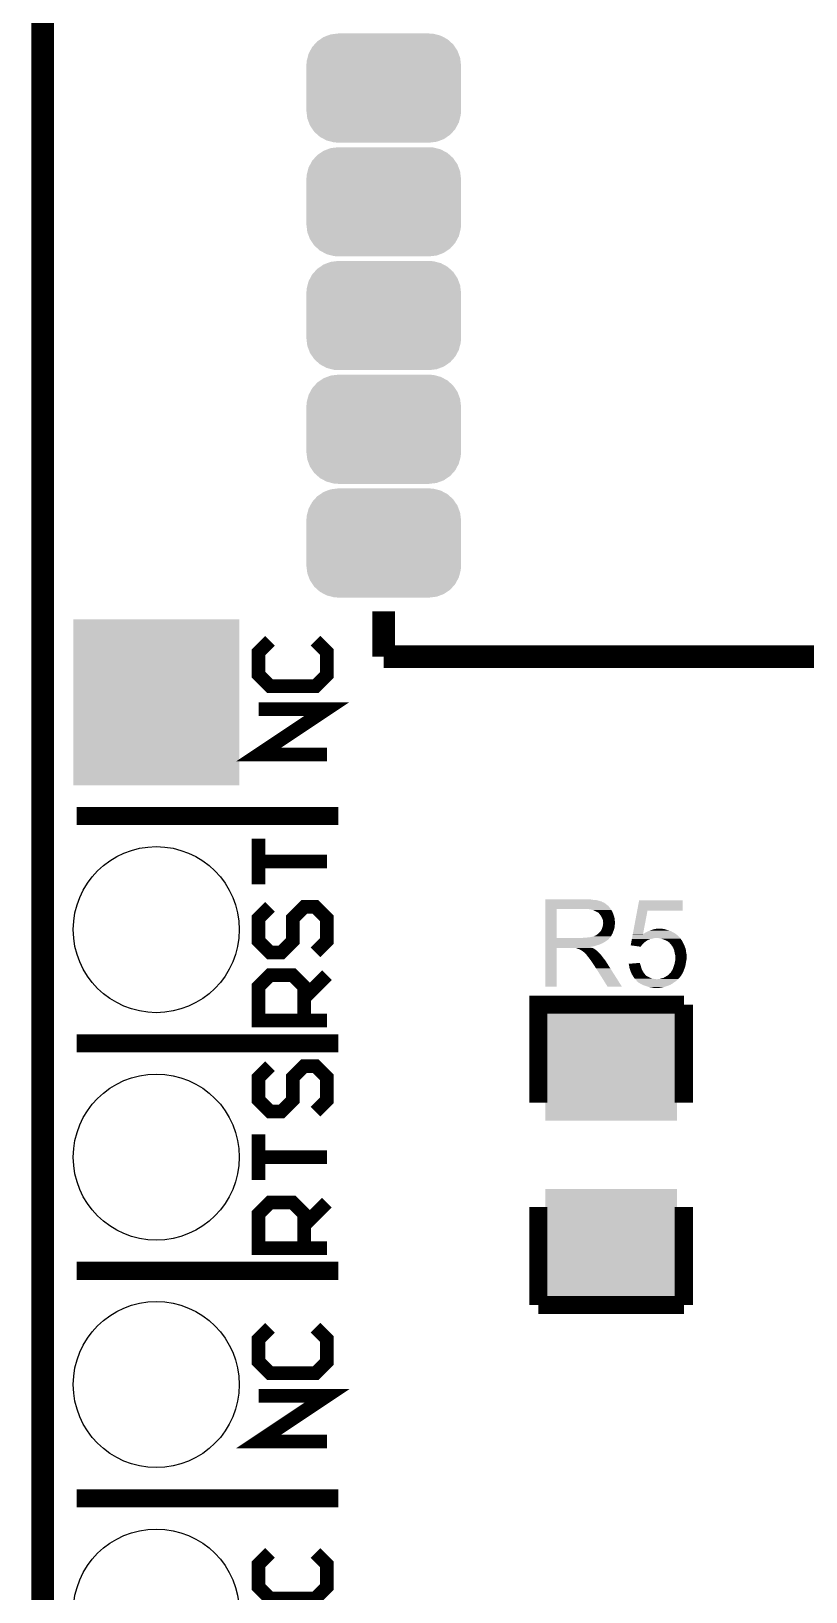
# Model space of a CAD drawing. Extents: x -0.06 to 0.95, y -0.15 to 2.11.
# Drawn here: x -0.055 to 0.286, y 0.309 to 0.995 of the extents above; entities that cross this region are included whole.
import ezdxf

# ---------------------------------------------------------------- set-up
doc = ezdxf.new("R2010")
doc.units = 0
doc.layers.get('0').update_dxf_attribs({"linetype": 'CONTINUOUS'})
for name, color, linetype in [('LORA_CLICK_V104_GKO', 7, 'CONTINUOUS'), ('LORA_CLICK_V104_GTO', 6, 'CONTINUOUS'), ('LORA_CLICK_V104_GTS', 1, 'CONTINUOUS')]:
    doc.layers.add(name, color=color, linetype=linetype)

# ---------------------------------------------------------------- blocks, each defined once
blk = doc.blocks.new('RECTANGLE_11')
blk.add_solid([(0.029, 0.024), (0.029, -0.024), (-0.029, 0.024), (-0.029, -0.024)])
blk = doc.blocks.new('CUSTOM_14')
for points in [[(-0.02921, 0.02055), (-0.02789, 0.02144), (0.02906, 0.02055), (0.02807, 0.02144)], [(-0.02789, 0.02144), (-0.02644, 0.02243), (0.02807, 0.02144), (0.02624, 0.02243)], [(-0.02644, 0.02243), (-0.02485, 0.02303), (0.02624, 0.02243), (0.02513, 0.02303)], [(-0.02485, 0.02303), (-0.02332, 0.0236), (0.02513, 0.02303), (0.02293, 0.0236)], [(-0.02332, 0.0236), (-0.02107, 0.02387), (0.02293, 0.0236), (0.02189, 0.02387)], [(-0.02107, 0.02387), (-0.02, 0.024), (0.02189, 0.02387), (0.02, 0.024)], [(-0.0335, 0.01332), (-0.03303, 0.01513), (0.0336, 0.01332), (0.03292, 0.01513)], [(-0.03303, 0.01513), (-0.03232, 0.01644), (0.03292, 0.01513), (0.03243, 0.01644)], [(-0.03232, 0.01644), (-0.03144, 0.01807), (0.03243, 0.01644), (0.03132, 0.01807)], [(-0.03144, 0.01807), (-0.03042, 0.01921), (0.03132, 0.01807), (0.03055, 0.01921)], [(-0.03042, 0.01921), (-0.02921, 0.02055), (0.03055, 0.01921), (0.02906, 0.02055)], [(-0.034, 0.01), (-0.03387, 0.01189), (0.034, 0.01), (0.03377, 0.01189)], [(-0.034, -0.01), (-0.034, 0.01), (0.034, -0.01), (0.034, 0.01)], [(-0.03387, 0.01189), (-0.0335, 0.01332), (0.03377, 0.01189), (0.0336, 0.01332)], [(-0.03377, -0.01189), (-0.034, -0.01), (0.03387, -0.01189), (0.034, -0.01)], [(-0.0336, -0.01332), (-0.03377, -0.01189), (0.0335, -0.01332), (0.03387, -0.01189)], [(-0.03292, -0.01513), (-0.0336, -0.01332), (0.03303, -0.01513), (0.0335, -0.01332)], [(-0.03243, -0.01644), (-0.03292, -0.01513), (0.03232, -0.01644), (0.03303, -0.01513)], [(-0.03132, -0.01807), (-0.03243, -0.01644), (0.03144, -0.01807), (0.03232, -0.01644)], [(-0.03055, -0.01921), (-0.03132, -0.01807), (0.03042, -0.01921), (0.03144, -0.01807)], [(-0.02906, -0.02055), (-0.03055, -0.01921), (0.02921, -0.02055), (0.03042, -0.01921)], [(-0.02807, -0.02144), (-0.02906, -0.02055), (0.02789, -0.02144), (0.02921, -0.02055)], [(-0.02624, -0.02243), (-0.02807, -0.02144), (0.02644, -0.02243), (0.02789, -0.02144)], [(-0.02513, -0.02303), (-0.02624, -0.02243), (0.02485, -0.02303), (0.02644, -0.02243)], [(-0.02293, -0.0236), (-0.02513, -0.02303), (0.02332, -0.0236), (0.02485, -0.02303)], [(-0.02189, -0.02387), (-0.02293, -0.0236), (0.02107, -0.02387), (0.02332, -0.0236)], [(-0.02, -0.024), (-0.02189, -0.02387), (0.02, -0.024), (0.02107, -0.02387)]]:
    blk.add_solid(points)
blk = doc.blocks.new('SQUARE_16')
blk.add_solid([(0.0365, 0.0365), (0.0365, -0.0365), (-0.0365, 0.0365), (-0.0365, -0.0365)])
blk = doc.blocks.new('ROUND_17')
blk.add_circle((0, 0), 0.0365)

msp = doc.modelspace()

# ---------------------------------------------------------------- linework, layer by layer
at = {"layer": 'LORA_CLICK_V104_GKO'}
for points, const_width in [([(-0.05, -0.15), (-0.05, 2.102)], 0.01), ([(-0.05, -0.15), (-0.05, 2.1), (0.95, 2.1)], 0.006)]:
    msp.add_lwpolyline(points, dxfattribs=dict(at, const_width=const_width))
at = {"layer": 'LORA_CLICK_V104_GTO'}
for points, const_width in [([(0.1, 0.72), (0.1, 0.74)], 0.01), ([(0.1, 0.72), (0.1, 0.74)], 0.01), ([(0.1, 0.72), (0.8, 0.72), (0.8, 0.74)], 0.01), ([(0.05, 0.727), (0.045, 0.722), (0.045, 0.712), (0.05, 0.707), (0.07, 0.707), (0.075, 0.712), (0.075, 0.722), (0.07, 0.727)], 0.006), ([(0.075, 0.677), (0.045, 0.677), (0.075, 0.697), (0.045, 0.697)], 0.006), ([(-0.035, 0.65), (0.08, 0.65)], 0.008), ([(0.045, 0.62), (0.045, 0.64), (0.045, 0.63), (0.075, 0.63)], 0.006), ([(0.05, 0.61), (0.045, 0.605), (0.045, 0.595), (0.05, 0.59), (0.055, 0.59), (0.06, 0.595), (0.06, 0.605), (0.065, 0.61), (0.07, 0.61), (0.075, 0.605), (0.075, 0.595), (0.07, 0.59)], 0.006), ([(0.075, 0.56), (0.045, 0.56), (0.045, 0.575), (0.05, 0.58), (0.06, 0.58), (0.065, 0.575), (0.065, 0.56)], 0.006), ([(0.065, 0.57), (0.075, 0.58)], 0.006), ([(0.168, 0.524), (0.168, 0.567), (0.232, 0.567)], 0.008), ([(0.232, 0.524), (0.232, 0.567)], 0.008), ([(-0.035, 0.55), (0.08, 0.55)], 0.008), ([(0.05, 0.54), (0.045, 0.535), (0.045, 0.525), (0.05, 0.52), (0.055, 0.52), (0.06, 0.525), (0.06, 0.535), (0.065, 0.54), (0.07, 0.54), (0.075, 0.535), (0.075, 0.525), (0.07, 0.52)], 0.006), ([(0.045, 0.49), (0.045, 0.51), (0.045, 0.5), (0.075, 0.5)], 0.006), ([(0.075, 0.46), (0.045, 0.46), (0.045, 0.475), (0.05, 0.48), (0.06, 0.48), (0.065, 0.475), (0.065, 0.46)], 0.006), ([(0.065, 0.47), (0.075, 0.48)], 0.006), ([(0.168, 0.435), (0.168, 0.478)], 0.008), ([(0.232, 0.435), (0.232, 0.478)], 0.008), ([(-0.035, 0.45), (0.08, 0.45)], 0.008), ([(0.168, 0.435), (0.232, 0.435)], 0.008), ([(0.05, 0.425), (0.045, 0.42), (0.045, 0.41), (0.05, 0.405), (0.07, 0.405), (0.075, 0.41), (0.075, 0.42), (0.07, 0.425)], 0.006), ([(0.075, 0.375), (0.045, 0.375), (0.075, 0.395), (0.045, 0.395)], 0.006), ([(-0.035, 0.35), (0.08, 0.35)], 0.008), ([(0.05, 0.326), (0.045, 0.321), (0.045, 0.311), (0.05, 0.306), (0.07, 0.306), (0.075, 0.311), (0.075, 0.321), (0.07, 0.326)], 0.006)]:
    msp.add_lwpolyline(points, dxfattribs=dict(at, const_width=const_width))
for points in [[(0.171, 0.6133), (0.171, 0.6134), (0.1893, 0.6133), (0.1888, 0.6134)], [(0.171, 0.6131), (0.171, 0.6133), (0.1921, 0.6131), (0.1909, 0.6133)], [(0.171, 0.613), (0.171, 0.6131), (0.1935, 0.613), (0.1921, 0.6131)], [(0.171, 0.6127), (0.171, 0.613), (0.1947, 0.6127), (0.1935, 0.613)], [(0.171, 0.6125), (0.171, 0.6127), (0.1953, 0.6125), (0.1947, 0.6127)], [(0.171, 0.6124), (0.171, 0.6125), (0.1958, 0.6124), (0.1953, 0.6125)], [(0.171, 0.6123), (0.171, 0.6124), (0.1959, 0.6123), (0.1959, 0.6124)], [(0.171, 0.6124), (0.171, 0.6124), (0.1959, 0.6124), (0.1958, 0.6124)], [(0.171, 0.6121), (0.171, 0.6123), (0.1963, 0.6121), (0.1959, 0.6123)], [(0.171, 0.6119), (0.171, 0.6121), (0.1968, 0.6119), (0.1963, 0.6121)], [(0.171, 0.6115), (0.171, 0.6119), (0.1974, 0.6115), (0.1968, 0.6119)], [(0.171, 0.611), (0.171, 0.6115), (0.198, 0.611), (0.1974, 0.6115)], [(0.171, 0.6104), (0.171, 0.611), (0.1988, 0.6104), (0.198, 0.611)], [(0.21146, 0.6084), (0.2123, 0.6129), (0.2314, 0.6084), (0.2314, 0.6129)], [(0.2123, 0.6129), (0.2123, 0.6129), (0.2314, 0.6129), (0.2123, 0.6129)], [(0.171, 0.6096), (0.171, 0.6104), (0.1994, 0.6096), (0.1988, 0.6104)], [(0.171, 0.6091), (0.171, 0.6096), (0.19979, 0.6091), (0.1994, 0.6096)], [(0.171, 0.5964), (0.171, 0.6091), (0.1761, 0.5964), (0.1761, 0.6091)], [(0.171, 0.6091), (0.171, 0.6091), (0.1761, 0.6091), (0.1882, 0.6091)], [(0.191, 0.6089), (0.1897, 0.6091), (0.19994, 0.6089), (0.19979, 0.6091)], [(0.19173, 0.6087), (0.191, 0.6089), (0.2001, 0.6087), (0.19994, 0.6089)], [(0.1921, 0.6086), (0.19173, 0.6087), (0.2001, 0.6086), (0.2001, 0.6087)], [(0.1929, 0.6082), (0.1921, 0.6086), (0.2004, 0.6082), (0.2001, 0.6086)], [(0.1936, 0.6079), (0.1929, 0.6082), (0.20052, 0.6079), (0.2004, 0.6082)], [(0.19393, 0.6077), (0.1936, 0.6079), (0.2006, 0.6077), (0.20052, 0.6079)], [(0.1941, 0.6076), (0.19393, 0.6077), (0.20064, 0.6076), (0.2006, 0.6077)], [(0.1944, 0.6074), (0.1941, 0.6076), (0.20073, 0.6074), (0.20064, 0.6076)], [(0.1948, 0.607), (0.1945, 0.6074), (0.2009, 0.607), (0.20073, 0.6074)], [(0.1951, 0.6066), (0.1948, 0.607), (0.20103, 0.6066), (0.2009, 0.607)], [(0.19546, 0.6061), (0.1951, 0.6066), (0.2012, 0.6061), (0.20103, 0.6066)], [(0.1956, 0.6059), (0.19546, 0.6061), (0.20126, 0.6059), (0.2012, 0.6061)], [(0.196, 0.6051), (0.1956, 0.6059), (0.2015, 0.6051), (0.20126, 0.6059)], [(0.1963, 0.6045), (0.196, 0.6051), (0.20156, 0.6045), (0.2015, 0.6051)], [(0.19636, 0.6041), (0.1963, 0.6045), (0.2016, 0.6041), (0.20156, 0.6045)], [(0.1964, 0.6038), (0.19636, 0.6041), (0.20162, 0.6038), (0.2016, 0.6041)], [(0.1964, 0.6033), (0.1964, 0.6038), (0.20167, 0.6033), (0.20162, 0.6038)], [(0.20953, 0.5981), (0.21146, 0.6084), (0.21402, 0.5981), (0.216, 0.6084)], [(0.21146, 0.6084), (0.21146, 0.6084), (0.216, 0.6084), (0.2314, 0.6084)], [(0.1908, 0.5967), (0.1924, 0.5971), (0.19963, 0.5967), (0.1999, 0.5971)], [(0.1925, 0.5971), (0.1928, 0.5973), (0.1999, 0.5971), (0.20002, 0.5973)], [(0.1928, 0.5973), (0.1931, 0.5974), (0.20002, 0.5973), (0.20008, 0.5974)], [(0.1931, 0.5974), (0.1935, 0.5976), (0.20008, 0.5974), (0.20019, 0.5976)], [(0.1935, 0.5976), (0.19437, 0.5983), (0.20019, 0.5976), (0.2006, 0.5983)], [(0.19437, 0.5983), (0.1945, 0.5984), (0.2006, 0.5983), (0.20064, 0.5984)], [(0.1945, 0.5984), (0.195, 0.5989), (0.20064, 0.5984), (0.20082, 0.5989)], [(0.195, 0.5989), (0.1954, 0.5994), (0.20082, 0.5989), (0.201, 0.5994)], [(0.1954, 0.5994), (0.1955, 0.5995), (0.201, 0.5994), (0.20104, 0.5995)], [(0.1955, 0.5995), (0.1956, 0.5997), (0.20104, 0.5995), (0.20111, 0.5997)], [(0.1956, 0.5997), (0.1958, 0.6), (0.20111, 0.5997), (0.20122, 0.6)], [(0.1958, 0.6), (0.196, 0.6005), (0.20122, 0.6), (0.2014, 0.6005)], [(0.196, 0.6005), (0.1961, 0.601), (0.2014, 0.6005), (0.2015, 0.601)], [(0.1961, 0.601), (0.1963, 0.6015), (0.2015, 0.601), (0.2016, 0.6015)], [(0.1963, 0.6015), (0.1964, 0.6022), (0.2016, 0.6015), (0.2016, 0.6022)], [(0.1965, 0.603), (0.1964, 0.6033), (0.20169, 0.603), (0.20167, 0.6033)], [(0.1964, 0.6022), (0.19644, 0.6025), (0.2016, 0.6022), (0.2017, 0.6025)], [(0.19644, 0.6025), (0.1965, 0.6029), (0.2017, 0.6025), (0.2017, 0.6029)], [(0.1965, 0.6029), (0.1965, 0.603), (0.2017, 0.6029), (0.20169, 0.603)], [(0.20922, 0.5964), (0.20944, 0.5976), (0.2303, 0.5964), (0.2291, 0.5976)], [(0.20944, 0.5976), (0.20952, 0.59801), (0.2291, 0.5976), (0.22853, 0.59801)], [(0.20952, 0.59801), (0.20953, 0.5981), (0.214, 0.59801), (0.214, 0.5981)], [(0.20953, 0.5981), (0.20953, 0.5981), (0.21405, 0.5981), (0.2141, 0.5981)], [(0.214, 0.59801), (0.21402, 0.5981), (0.22853, 0.59801), (0.2284, 0.5981)], [(0.21402, 0.5981), (0.214, 0.5981), (0.21402, 0.5981), (0.21405, 0.5981)], [(0.2141, 0.5981), (0.2143, 0.5983), (0.2284, 0.5981), (0.22812, 0.5983)], [(0.2143, 0.5983), (0.2146, 0.5984), (0.22812, 0.5983), (0.22798, 0.5984)], [(0.2146, 0.5984), (0.2149, 0.5986), (0.22798, 0.5984), (0.2277, 0.5986)], [(0.2149, 0.5986), (0.2153, 0.5988), (0.2277, 0.5986), (0.2273, 0.5988)], [(0.2153, 0.5988), (0.21566, 0.599), (0.2273, 0.5988), (0.2269, 0.599)], [(0.21566, 0.599), (0.2162, 0.5993), (0.2269, 0.599), (0.22638, 0.5993)], [(0.2162, 0.5993), (0.21648, 0.5994), (0.22638, 0.5993), (0.2262, 0.5994)], [(0.21648, 0.5994), (0.21702, 0.5996), (0.2262, 0.5994), (0.2255, 0.5996)], [(0.21702, 0.5996), (0.2173, 0.5997), (0.2255, 0.5996), (0.22517, 0.5997)], [(0.2173, 0.5997), (0.2182, 0.6), (0.22517, 0.5997), (0.2242, 0.6)], [(0.2182, 0.6), (0.2185, 0.6001), (0.2242, 0.6), (0.2239, 0.6001)], [(0.2185, 0.6001), (0.21893, 0.6002), (0.2239, 0.6001), (0.2236, 0.6002)], [(0.21893, 0.6002), (0.21937, 0.6003), (0.2236, 0.6002), (0.223, 0.6003)], [(0.21937, 0.6003), (0.2198, 0.6004), (0.223, 0.6003), (0.2225, 0.6004)], [(0.2198, 0.6004), (0.2205, 0.6005), (0.2221, 0.6004), (0.2217, 0.6005)], [(0.171, 0.596), (0.171, 0.5964), (0.199, 0.596), (0.1994, 0.5964)], [(0.171, 0.5964), (0.171, 0.5964), (0.1875, 0.5964), (0.1761, 0.5964)], [(0.171, 0.5959), (0.171, 0.596), (0.199, 0.5959), (0.199, 0.596)], [(0.171, 0.5957), (0.171, 0.5959), (0.1988, 0.5957), (0.1989, 0.5959)], [(0.171, 0.5959), (0.171, 0.5959), (0.1989, 0.5959), (0.199, 0.5959)], [(0.171, 0.5955), (0.171, 0.5957), (0.1985, 0.5955), (0.1988, 0.5957)], [(0.171, 0.5953), (0.171, 0.5955), (0.1983, 0.5953), (0.1985, 0.5955)], [(0.171, 0.5951), (0.171, 0.5953), (0.1979, 0.5951), (0.1983, 0.5953)], [(0.171, 0.5948), (0.171, 0.5951), (0.1975, 0.5948), (0.1979, 0.5951)], [(0.171, 0.5942), (0.171, 0.5948), (0.1965, 0.5942), (0.1975, 0.5948)], [(0.171, 0.5939), (0.171, 0.5942), (0.1959, 0.5939), (0.1965, 0.5942)], [(0.171, 0.5933), (0.171, 0.5939), (0.1945, 0.5933), (0.1959, 0.5939)], [(0.171, 0.5931), (0.171, 0.5933), (0.1936, 0.5931), (0.1945, 0.5933)], [(0.171, 0.5928), (0.171, 0.5931), (0.1928, 0.5928), (0.1936, 0.5931)], [(0.171, 0.5926), (0.171, 0.5928), (0.1919, 0.5926), (0.1928, 0.5928)], [(0.171, 0.5925), (0.171, 0.5926), (0.1909, 0.5925), (0.1919, 0.5926)], [(0.171, 0.5924), (0.171, 0.5925), (0.191, 0.5924), (0.1909, 0.5925)], [(0.171, 0.5923), (0.171, 0.5924), (0.1912, 0.5923), (0.191, 0.5924)], [(0.171, 0.5921), (0.171, 0.5923), (0.1915, 0.5921), (0.1912, 0.5923)], [(0.171, 0.592), (0.171, 0.5921), (0.19175, 0.592), (0.1915, 0.5921)], [(0.171, 0.575), (0.171, 0.592), (0.1761, 0.575), (0.1761, 0.592)], [(0.171, 0.592), (0.171, 0.592), (0.1761, 0.592), (0.1837, 0.592)], [(0.1841, 0.5919), (0.1837, 0.592), (0.192, 0.5919), (0.19175, 0.592)], [(0.1847, 0.5918), (0.1846, 0.5919), (0.19217, 0.5918), (0.192, 0.5919)], [(0.186, 0.5914), (0.1848, 0.5918), (0.19283, 0.5914), (0.19217, 0.5918)], [(0.1862, 0.5913), (0.186, 0.5914), (0.193, 0.5913), (0.19283, 0.5914)], [(0.1864, 0.5912), (0.1862, 0.5913), (0.19312, 0.5912), (0.193, 0.5913)], [(0.1867, 0.591), (0.1864, 0.5912), (0.19337, 0.591), (0.19312, 0.5912)], [(0.1869, 0.5909), (0.1867, 0.591), (0.1935, 0.5909), (0.19337, 0.591)], [(0.1871, 0.5908), (0.187, 0.5909), (0.1936, 0.5908), (0.1935, 0.5909)], [(0.1875, 0.5905), (0.1871, 0.5908), (0.1939, 0.5905), (0.1936, 0.5908)], [(0.1875, 0.5964), (0.1882, 0.5965), (0.1994, 0.5964), (0.1995, 0.5965)], [(0.18762, 0.5904), (0.1875, 0.5905), (0.194, 0.5904), (0.1939, 0.5905)], [(0.18788, 0.5902), (0.18762, 0.5904), (0.1943, 0.5902), (0.194, 0.5904)], [(0.188, 0.5901), (0.18788, 0.5902), (0.1944, 0.5901), (0.1943, 0.5902)], [(0.1889, 0.5892), (0.188, 0.5901), (0.1953, 0.5892), (0.1944, 0.5901)], [(0.189, 0.5965), (0.1908, 0.5967), (0.1995, 0.5965), (0.19963, 0.5967)], [(0.2086, 0.5931), (0.20869, 0.5936), (0.2134, 0.5931), (0.2139, 0.5936)], [(0.213, 0.5925), (0.20861, 0.5931), (0.213, 0.5925), (0.2134, 0.5931)], [(0.20869, 0.5936), (0.20879, 0.5941), (0.2139, 0.5936), (0.2143, 0.5941)], [(0.20879, 0.5941), (0.20886, 0.5945), (0.2143, 0.5941), (0.2148, 0.5945)], [(0.20886, 0.5945), (0.20897, 0.5951), (0.2148, 0.5945), (0.2156, 0.5951)], [(0.20897, 0.5951), (0.20899, 0.5952), (0.2156, 0.5951), (0.2158, 0.5952)], [(0.20899, 0.5952), (0.20901, 0.5953), (0.2158, 0.5952), (0.2158, 0.5953)], [(0.20901, 0.5953), (0.20907, 0.5956), (0.2158, 0.5953), (0.2166, 0.5956)], [(0.20907, 0.5956), (0.20912, 0.5959), (0.2166, 0.5956), (0.2173, 0.5959)], [(0.20912, 0.5959), (0.20914, 0.596), (0.2173, 0.5959), (0.218, 0.596)], [(0.20914, 0.596), (0.20918, 0.5962), (0.218, 0.596), (0.2186, 0.5962)], [(0.20918, 0.5962), (0.2092, 0.5963), (0.2186, 0.5962), (0.2192, 0.5963)], [(0.2092, 0.5963), (0.20922, 0.5964), (0.23037, 0.5963), (0.2303, 0.5964)], [(0.2213, 0.5962), (0.2207, 0.5963), (0.23045, 0.5962), (0.23037, 0.5963)], [(0.2221, 0.596), (0.2213, 0.5962), (0.2306, 0.596), (0.23045, 0.5962)], [(0.2225, 0.5959), (0.2221, 0.596), (0.23065, 0.5959), (0.2306, 0.596)], [(0.22325, 0.5956), (0.2225, 0.5959), (0.2308, 0.5956), (0.23065, 0.5959)], [(0.2235, 0.5955), (0.22325, 0.5956), (0.23088, 0.5955), (0.2308, 0.5956)], [(0.2244, 0.5951), (0.2235, 0.5955), (0.2312, 0.5951), (0.23088, 0.5955)], [(0.2251, 0.5947), (0.2244, 0.5951), (0.2314, 0.5947), (0.2312, 0.5951)], [(0.2256, 0.5943), (0.2251, 0.5947), (0.2316, 0.5943), (0.2314, 0.5947)], [(0.2258, 0.594), (0.2256, 0.5943), (0.23175, 0.594), (0.2316, 0.5943)], [(0.2259, 0.5939), (0.2259, 0.594), (0.2318, 0.5939), (0.23175, 0.594)], [(0.22643, 0.5933), (0.2259, 0.5939), (0.2321, 0.5933), (0.2318, 0.5939)], [(0.2267, 0.593), (0.22643, 0.5933), (0.23221, 0.593), (0.2321, 0.5933)], [(0.2273, 0.592), (0.2267, 0.593), (0.23259, 0.592), (0.23221, 0.593)], [(0.22741, 0.5917), (0.2273, 0.592), (0.2327, 0.5917), (0.23259, 0.592)], [(0.2277, 0.5909), (0.22741, 0.5917), (0.2329, 0.5909), (0.2327, 0.5917)], [(0.2279, 0.5899), (0.2277, 0.5909), (0.233, 0.5899), (0.2329, 0.5909)], [(0.1892, 0.5889), (0.1889, 0.5892), (0.19553, 0.5889), (0.1953, 0.5892)], [(0.1895, 0.5885), (0.1892, 0.5889), (0.19582, 0.5885), (0.19553, 0.5889)], [(0.18955, 0.5884), (0.1895, 0.5885), (0.1959, 0.5884), (0.19582, 0.5885)], [(0.1896, 0.5883), (0.18955, 0.5884), (0.19598, 0.5883), (0.1959, 0.5884)], [(0.1903, 0.5875), (0.1897, 0.5883), (0.1966, 0.5875), (0.19598, 0.5883)], [(0.1909, 0.5867), (0.1903, 0.5875), (0.19724, 0.5867), (0.1966, 0.5875)], [(0.19103, 0.5865), (0.1909, 0.5867), (0.1974, 0.5865), (0.19724, 0.5867)], [(0.19177, 0.5854), (0.19103, 0.5865), (0.1981, 0.5854), (0.1974, 0.5865)], [(0.1921, 0.5849), (0.19177, 0.5854), (0.19842, 0.5849), (0.1981, 0.5854)], [(0.1926, 0.5842), (0.1921, 0.5849), (0.19886, 0.5842), (0.19842, 0.5849)], [(0.193, 0.5835), (0.1926, 0.5842), (0.19931, 0.5835), (0.19886, 0.5842)], [(0.1931, 0.5833), (0.193, 0.5835), (0.19943, 0.5833), (0.19931, 0.5835)], [(0.1933, 0.5832), (0.1931, 0.5833), (0.1995, 0.5832), (0.19943, 0.5833)], [(0.1934, 0.583), (0.1933, 0.5832), (0.19962, 0.583), (0.1995, 0.5832)], [(0.2077, 0.585), (0.20896, 0.5851), (0.21273, 0.585), (0.2127, 0.5851)], [(0.2079, 0.5842), (0.2077, 0.585), (0.213, 0.5842), (0.21273, 0.585)], [(0.20799, 0.5834), (0.2079, 0.5842), (0.2132, 0.5834), (0.213, 0.5842)], [(0.208, 0.5833), (0.20799, 0.5834), (0.21323, 0.5833), (0.2132, 0.5834)], [(0.20827, 0.5825), (0.208, 0.5833), (0.2135, 0.5825), (0.21323, 0.5833)], [(0.20896, 0.5851), (0.2127, 0.5854), (0.2127, 0.5851), (0.2127, 0.5854)], [(0.2271, 0.5826), (0.2274, 0.5835), (0.23214, 0.5826), (0.2325, 0.5835)], [(0.2274, 0.5835), (0.2278, 0.5847), (0.2325, 0.5835), (0.23276, 0.5847)], [(0.2278, 0.5847), (0.22784, 0.5849), (0.23276, 0.5847), (0.2328, 0.5849)], [(0.22784, 0.5849), (0.22797, 0.5855), (0.2328, 0.5849), (0.2329, 0.5855)], [(0.2281, 0.589), (0.2279, 0.5899), (0.2332, 0.589), (0.233, 0.5899)], [(0.22797, 0.5855), (0.2281, 0.5861), (0.2329, 0.5855), (0.23299, 0.5861)], [(0.2282, 0.5886), (0.2281, 0.589), (0.2332, 0.5886), (0.2332, 0.589)], [(0.2281, 0.5861), (0.22811, 0.5862), (0.23299, 0.5861), (0.233, 0.5862)], [(0.22811, 0.5862), (0.22819, 0.5867), (0.233, 0.5862), (0.2331, 0.5867)], [(0.22819, 0.5867), (0.2282, 0.5868), (0.2331, 0.5867), (0.23312, 0.5868)], [(0.2282, 0.5871), (0.2282, 0.5886), (0.2332, 0.5871), (0.2332, 0.5886)], [(0.2282, 0.5868), (0.2282, 0.5871), (0.23312, 0.5868), (0.2332, 0.5871)], [(0.1984, 0.575), (0.1934, 0.583), (0.2047, 0.575), (0.19962, 0.583)], [(0.2085, 0.5818), (0.20827, 0.5825), (0.21389, 0.5818), (0.2135, 0.5825)], [(0.20859, 0.5816), (0.2085, 0.5818), (0.214, 0.5816), (0.21389, 0.5818)], [(0.20893, 0.5808), (0.20859, 0.5816), (0.2145, 0.5808), (0.214, 0.5816)], [(0.2091, 0.5804), (0.20893, 0.5808), (0.21485, 0.5804), (0.2145, 0.5808)], [(0.20937, 0.58), (0.2091, 0.5804), (0.2152, 0.58), (0.21485, 0.5804)], [(0.2095, 0.5798), (0.20937, 0.58), (0.2154, 0.5798), (0.2152, 0.58)], [(0.20956, 0.5797), (0.2095, 0.5798), (0.2155, 0.5797), (0.2154, 0.5798)], [(0.20974, 0.5794), (0.20956, 0.5797), (0.216, 0.5794), (0.2155, 0.5797)], [(0.2101, 0.5788), (0.20974, 0.5794), (0.2172, 0.5788), (0.216, 0.5794)], [(0.21033, 0.5785), (0.2101, 0.5788), (0.2181, 0.5785), (0.2172, 0.5788)], [(0.2104, 0.5784), (0.21033, 0.5785), (0.21855, 0.5784), (0.2181, 0.5785)], [(0.2105, 0.5783), (0.2104, 0.5784), (0.219, 0.5783), (0.21855, 0.5784)], [(0.2106, 0.5782), (0.2105, 0.5783), (0.2201, 0.5782), (0.219, 0.5783)], [(0.2112, 0.5776), (0.2106, 0.5782), (0.2288, 0.5776), (0.2294, 0.5782)], [(0.21123, 0.5775), (0.2112, 0.5776), (0.2287, 0.5775), (0.2288, 0.5776)], [(0.2113, 0.5773), (0.21123, 0.5775), (0.2284, 0.5773), (0.2287, 0.5775)], [(0.2115, 0.5772), (0.2114, 0.5773), (0.22825, 0.5772), (0.2284, 0.5773)], [(0.2121, 0.5767), (0.2115, 0.5772), (0.2275, 0.5767), (0.22825, 0.5772)], [(0.21298, 0.5762), (0.2121, 0.5767), (0.2268, 0.5762), (0.2275, 0.5767)], [(0.2204, 0.5782), (0.2206, 0.5783), (0.2294, 0.5782), (0.2295, 0.5783)], [(0.2213, 0.5783), (0.2221, 0.5786), (0.2295, 0.5783), (0.2298, 0.5786)], [(0.2221, 0.5786), (0.223, 0.5788), (0.2298, 0.5786), (0.23, 0.5788)], [(0.223, 0.5788), (0.22336, 0.579), (0.23, 0.5788), (0.2302, 0.579)], [(0.22336, 0.579), (0.2239, 0.5793), (0.2302, 0.579), (0.23041, 0.5793)], [(0.2239, 0.5793), (0.22457, 0.5797), (0.23041, 0.5793), (0.2307, 0.5797)], [(0.22457, 0.5797), (0.2249, 0.5799), (0.2307, 0.5797), (0.23083, 0.5799)], [(0.2249, 0.5799), (0.2254, 0.5803), (0.23083, 0.5799), (0.23108, 0.5803)], [(0.2254, 0.5803), (0.22556, 0.5805), (0.23108, 0.5803), (0.2312, 0.5805)], [(0.22556, 0.5805), (0.2258, 0.5808), (0.2312, 0.5805), (0.23137, 0.5808)], [(0.2259, 0.5809), (0.2261, 0.581), (0.23143, 0.5809), (0.23149, 0.581)], [(0.2259, 0.5808), (0.2259, 0.5809), (0.23137, 0.5808), (0.23143, 0.5809)], [(0.2261, 0.581), (0.2262, 0.5812), (0.23149, 0.581), (0.2316, 0.5812)], [(0.2262, 0.5812), (0.2266, 0.5818), (0.2316, 0.5812), (0.23183, 0.5818)], [(0.2266, 0.5818), (0.22673, 0.582), (0.23183, 0.5818), (0.2319, 0.582)], [(0.22673, 0.582), (0.2271, 0.5826), (0.2319, 0.582), (0.23214, 0.5826)], [(0.2047, 0.575), (0.2047, 0.575), (0.2047, 0.575), (0.1984, 0.575)], [(0.2135, 0.5759), (0.21298, 0.5762), (0.22628, 0.5759), (0.2268, 0.5762)], [(0.21373, 0.5758), (0.2135, 0.5759), (0.2261, 0.5758), (0.22628, 0.5759)], [(0.2142, 0.5756), (0.21373, 0.5758), (0.22565, 0.5756), (0.2261, 0.5758)], [(0.21476, 0.5754), (0.2142, 0.5756), (0.2252, 0.5754), (0.22565, 0.5756)], [(0.2156, 0.5751), (0.21476, 0.5754), (0.2243, 0.5751), (0.2252, 0.5754)], [(0.21665, 0.5748), (0.2156, 0.5751), (0.2234, 0.5748), (0.2243, 0.5751)], [(0.217, 0.5747), (0.21665, 0.5748), (0.22285, 0.5747), (0.2234, 0.5748)], [(0.2182, 0.5745), (0.217, 0.5747), (0.22175, 0.5745), (0.22285, 0.5747)], [(0.2187, 0.5744), (0.2182, 0.5745), (0.2212, 0.5744), (0.22175, 0.5745)], [(0.2196, 0.5743), (0.2192, 0.5744), (0.2201, 0.5743), (0.2212, 0.5744)]]:
    msp.add_solid(points, dxfattribs=at)

# ---------------------------------------------------------------- block references
at = {"layer": 'LORA_CLICK_V104_GTS'}
for name, p in [('CUSTOM_14', (0.1, 0.97)), ('CUSTOM_14', (0.1, 0.92)), ('CUSTOM_14', (0.1, 0.87)), ('CUSTOM_14', (0.1, 0.82)), ('CUSTOM_14', (0.1, 0.77)), ('SQUARE_16', (0, 0.7)), ('ROUND_17', (0, 0.6)), ('RECTANGLE_11', (0.2, 0.54)), ('ROUND_17', (0, 0.5)), ('RECTANGLE_11', (0.2, 0.462)), ('ROUND_17', (0, 0.4)), ('ROUND_17', (0, 0.3))]:
    msp.add_blockref(name, p, dxfattribs=at)

doc.saveas('drawing.dxf')
